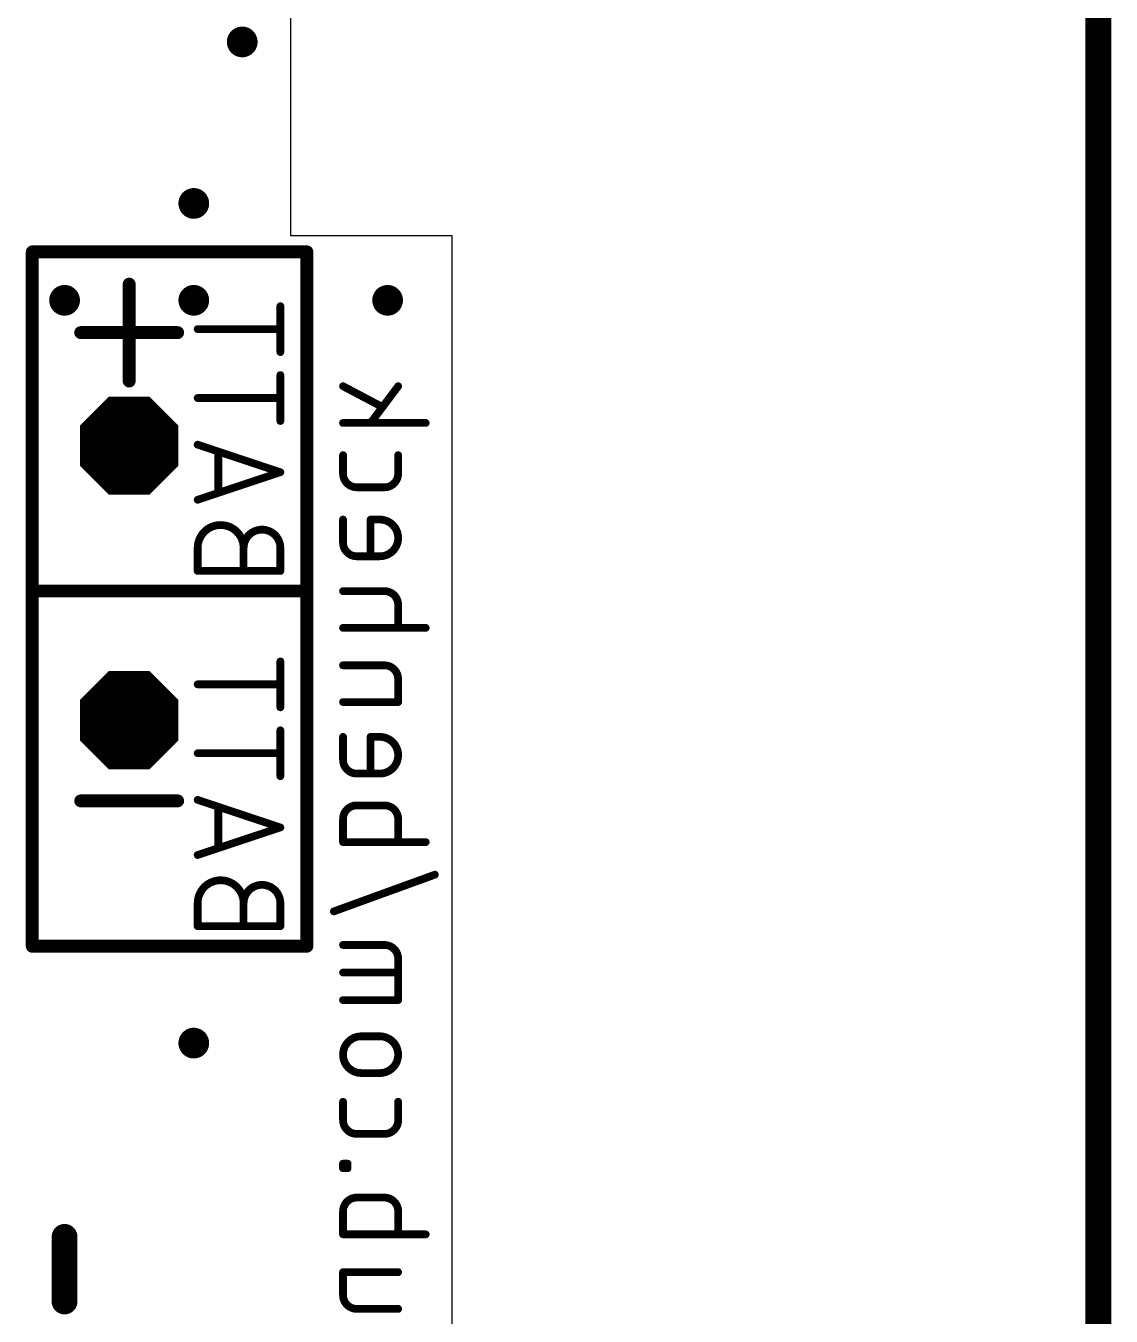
# Model space of a CAD drawing. Extents: x -1.81 to 1.71, y -2.71 to 1.61.
# Drawn here: x 0.87 to 1.71, y -0.886 to 0.113 of the extents above; entities that cross this region are included whole.
import ezdxf

# ---------------------------------------------------------------- set-up
doc = ezdxf.new("R2010")
doc.units = 0
for name, color, linetype in [('16', 175, 'CONTINUOUS'), ('17', 82, 'CONTINUOUS'), ('18', 82, 'CONTINUOUS'), ('20', 30, 'CONTINUOUS'), ('22', 253, 'CONTINUOUS')]:
    doc.layers.add(name, color=color, linetype=linetype)

# ---------------------------------------------------------------- blocks, each defined once
blk = doc.blocks.new('OCTAGONP')
at = {"const_width": 0.5}
blk.add_lwpolyline([(-0.25, -0.103553), (-0.25, 0.103553), (-0.103553, 0.25), (0.103553, 0.25), (0.25, 0.103553), (0.25, -0.103553), (0.103553, -0.25), (-0.103553, -0.25), (-0.25, -0.103553), (-0.25, 0.103553)], dxfattribs=at)
blk = doc.blocks.new('ROUNDV')
at = {"const_width": 0.5}
blk.add_lwpolyline([(0, -0.25, 1), (0, 0.25, 1), (0, -0.25)], format="xyb", dxfattribs=at)

msp = doc.modelspace()

# ---------------------------------------------------------------- linework, layer by layer
at = {"layer": '16', "const_width": 0.02}
msp.add_lwpolyline([(1.7, 1.4), (1.7, -2.5)], dxfattribs=at)
at = {"layer": '20'}
for p, q in [((1.075, -0.05), (1.075, 0.325)), ((1.2, -0.05), (1.075, -0.05)), ((1.2, -1.275), (1.2, -0.05))]:
    msp.add_line(p, q, dxfattribs=at)
at = {"layer": '22'}
for points, const_width in [([(1.0875, -0.0625), (0.875, -0.0625)], 0.01), ([(0.875, -0.0625), (0.875, -0.325)], 0.01), ([(1.0875, -0.325), (1.0875, -0.0625)], 0.01), ([(0.95, -0.0875), (0.95, -0.1625)], 0.01), ([(1.067, -0.140069), (1.067, -0.104513)], 0.006), ([(1.003, -0.122291), (1.067, -0.122291)], 0.006), ([(0.9875, -0.125), (0.9125, -0.125)], 0.01), ([(1.067, -0.193404), (1.067, -0.157848)], 0.006), ([(1.1155, -0.166488), (1.145722, -0.182488)], 0.006), ([(1.158167, -0.166488), (1.136833, -0.194933)], 0.006), ([(1.003, -0.175626), (1.067, -0.175626)], 0.006), ([(1.1155, -0.194933), (1.1795, -0.194933)], 0.006), ([(1.067, -0.233064), (1.003, -0.211731)], 0.006), ([(1.019, -0.217064), (1.019, -0.249064)], 0.006), ([(1.1155, -0.219871), (1.1155, -0.234094)], 0.006), ([(1.158167, -0.234094), (1.158167, -0.219871)], 0.006), ([(1.003, -0.254397), (1.067, -0.233064)], 0.006), ([(1.126167, -0.24476), (1.1475, -0.24476)], 0.006), ([(1.1155, -0.26972), (1.1155, -0.287498)], 0.006), ([(1.143944, -0.26972), (1.136833, -0.26972)], 0.006), ([(1.136833, -0.26972), (1.136833, -0.298164)], 0.006), ([(1.003, -0.291722), (1.003, -0.3095)], 0.006), ([(1.038555, -0.3095), (1.038555, -0.291722)], 0.006), ([(1.067, -0.3095), (1.067, -0.291722)], 0.006), ([(1.126167, -0.298164), (1.143944, -0.298164)], 0.006), ([(1.003, -0.3095), (1.067, -0.3095)], 0.006), ([(0.875, -0.325), (1.0875, -0.325)], 0.01), ([(0.875, -0.325), (0.875, -0.6)], 0.01), ([(1.0875, -0.6), (1.0875, -0.325)], 0.01), ([(1.1475, -0.325106), (1.1155, -0.325106)], 0.006), ([(1.158167, -0.35355), (1.158167, -0.335773)], 0.006), ([(1.1155, -0.35355), (1.1795, -0.35355)], 0.006), ([(1.067, -0.415069), (1.067, -0.379513)], 0.006), ([(1.1475, -0.382544), (1.1155, -0.382544)], 0.006), ([(1.003, -0.397291), (1.067, -0.397291)], 0.006), ([(1.158167, -0.410988), (1.158167, -0.39321)], 0.006), ([(1.1155, -0.410988), (1.158167, -0.410988)], 0.006), ([(1.067, -0.468404), (1.067, -0.432848)], 0.006), ([(1.1155, -0.43793), (1.1155, -0.455708)], 0.006), ([(1.143944, -0.43793), (1.136833, -0.43793)], 0.006), ([(1.136833, -0.43793), (1.136833, -0.466374)], 0.006), ([(1.003, -0.450626), (1.067, -0.450626)], 0.006), ([(1.126167, -0.466374), (1.143944, -0.466374)], 0.006), ([(0.9875, -0.4875), (0.9125, -0.4875)], 0.01), ([(1.067, -0.508064), (1.003, -0.486731)], 0.006), ([(1.019, -0.492064), (1.019, -0.524064)], 0.006), ([(1.126167, -0.490976), (1.1475, -0.490976)], 0.006), ([(1.1155, -0.519421), (1.1155, -0.501643)], 0.006), ([(1.158167, -0.501643), (1.158167, -0.519421)], 0.006), ([(1.003, -0.529397), (1.067, -0.508064)], 0.006), ([(1.1795, -0.519421), (1.1155, -0.519421)], 0.006), ([(1.108389, -0.573044), (1.186611, -0.544599)], 0.006), ([(1.003, -0.566722), (1.003, -0.5845)], 0.006), ([(1.038555, -0.5845), (1.038555, -0.566722)], 0.006), ([(1.067, -0.5845), (1.067, -0.566722)], 0.006), ([(1.003, -0.5845), (1.067, -0.5845)], 0.006), ([(0.875, -0.6), (1.0875, -0.6)], 0.01), ([(1.1475, -0.599029), (1.1155, -0.599029)], 0.006), ([(1.158167, -0.641695), (1.158167, -0.609695)], 0.006), ([(1.1155, -0.620362), (1.158167, -0.620362)], 0.006), ([(1.1155, -0.641695), (1.158167, -0.641695)], 0.006), ([(1.143944, -0.669731), (1.129722, -0.669731)], 0.006), ([(1.129722, -0.698176), (1.143944, -0.698176)], 0.006), ([(1.1155, -0.720399), (1.1155, -0.734621)], 0.006), ([(1.158167, -0.734621), (1.158167, -0.720399)], 0.006), ([(1.126167, -0.745287), (1.1475, -0.745287)], 0.006), ([(1.119055, -0.768332), (1.1155, -0.768332)], 0.006), ([(1.1155, -0.768332), (1.1155, -0.771888)], 0.006), ([(1.1155, -0.771888), (1.119055, -0.771888)], 0.006), ([(1.119055, -0.771888), (1.119055, -0.768332)], 0.006), ([(1.126167, -0.794575), (1.1475, -0.794575)], 0.006), ([(1.1155, -0.823019), (1.1155, -0.805241)], 0.006), ([(1.158167, -0.805241), (1.158167, -0.823019)], 0.006), ([(0.9, -0.875), (0.9, -0.825)], 0.02), ([(1.1795, -0.823019), (1.1155, -0.823019)], 0.006), ([(1.1155, -0.870078), (1.1155, -0.852301)], 0.006), ([(1.1155, -0.852301), (1.158167, -0.852301)], 0.006), ([(1.158167, -0.880745), (1.126167, -0.880745)], 0.006)]:
    msp.add_lwpolyline(points, dxfattribs=dict(at, const_width=const_width))
for points, const_width in [([(0.875, -0.06, 1), (0.875, -0.065)], 0.005), ([(0.8775, -0.0625, 1), (0.8725, -0.0625)], 0.005), ([(1.09, -0.0625, 1), (1.085, -0.0625)], 0.005), ([(1.0875, -0.065, 1), (1.0875, -0.06)], 0.005), ([(0.9525, -0.0875, 1), (0.9475, -0.0875)], 0.005), ([(1.0685, -0.104513, 1), (1.0655, -0.104513)], 0.003), ([(1.003, -0.120791, 1), (1.003, -0.123791)], 0.003), ([(1.067, -0.123791, 1), (1.067, -0.120791)], 0.003), ([(0.9125, -0.1225, 1), (0.9125, -0.1275)], 0.005), ([(0.9875, -0.1275, 1), (0.9875, -0.1225)], 0.005), ([(1.0655, -0.140069, 1), (1.0685, -0.140069)], 0.003), ([(1.0685, -0.157848, 1), (1.0655, -0.157848)], 0.003), ([(0.9475, -0.1625, 1), (0.9525, -0.1625)], 0.005), ([(1.116202, -0.165163, 1), (1.114798, -0.167814)], 0.003), ([(1.159367, -0.167388, 1), (1.156967, -0.165588)], 0.003), ([(1.003, -0.174126, 1), (1.003, -0.177126)], 0.003), ([(1.067, -0.177126, 1), (1.067, -0.174126)], 0.003), ([(1.14502, -0.183814, 1), (1.146424, -0.181163)], 0.003), ([(1.0655, -0.193404, 1), (1.0685, -0.193404)], 0.003), ([(1.1155, -0.193433, 1), (1.1155, -0.196433)], 0.003), ([(1.135633, -0.194033, 1), (1.138033, -0.195833)], 0.003), ([(1.1795, -0.196433, 1), (1.1795, -0.193433)], 0.003), ([(1.003474, -0.210308, 1), (1.002526, -0.213154)], 0.003), ([(1.0205, -0.217064, 1), (1.0175, -0.217064)], 0.003), ([(1.117, -0.219871, 1), (1.114, -0.219871)], 0.003), ([(1.159667, -0.219871, 1), (1.156667, -0.219871)], 0.003), ([(1.067474, -0.234487, 1), (1.066526, -0.231641)], 0.003), ([(1.066526, -0.234487, 1), (1.067474, -0.231641)], 0.003), ([(1.1155, -0.234094, 0.414214), (1.126167, -0.24476)], 0.006), ([(1.117, -0.234094, 1), (1.114, -0.234094)], 0.003), ([(1.114, -0.234094, 1), (1.117, -0.234094)], 0.003), ([(1.1475, -0.24476, 0.414214), (1.158167, -0.234094)], 0.006), ([(1.159667, -0.234094, 1), (1.156667, -0.234094)], 0.003), ([(1.156667, -0.234094, 1), (1.159667, -0.234094)], 0.003), ([(1.0175, -0.249064, 1), (1.0205, -0.249064)], 0.003), ([(1.126167, -0.24326, 1), (1.126167, -0.24626)], 0.003), ([(1.126167, -0.24626, 1), (1.126167, -0.24326)], 0.003), ([(1.1475, -0.24326, 1), (1.1475, -0.24626)], 0.003), ([(1.1475, -0.24626, 1), (1.1475, -0.24326)], 0.003), ([(1.002526, -0.252974, 1), (1.003474, -0.25582)], 0.003), ([(1.117, -0.26972, 1), (1.114, -0.26972)], 0.003), ([(1.136833, -0.26822, 1), (1.136833, -0.27122)], 0.003), ([(1.138333, -0.26972, 1), (1.135333, -0.26972)], 0.003), ([(1.143944, -0.298164, 1), (1.143944, -0.26972)], 0.006), ([(1.143944, -0.26822, 1), (1.143944, -0.27122)], 0.003), ([(1.143944, -0.27122, 1), (1.143944, -0.26822)], 0.003), ([(1.038555, -0.291722, 1), (1.003, -0.291722)], 0.006), ([(1.067, -0.291722, 1), (1.038555, -0.291722)], 0.006), ([(1.0045, -0.291722, 1), (1.0015, -0.291722)], 0.003), ([(1.040055, -0.291722, 1), (1.037055, -0.291722)], 0.003), ([(1.0685, -0.291722, 1), (1.0655, -0.291722)], 0.003), ([(1.1155, -0.287498, 0.414214), (1.126167, -0.298164)], 0.006), ([(1.117, -0.287498, 1), (1.114, -0.287498)], 0.003), ([(1.114, -0.287498, 1), (1.117, -0.287498)], 0.003), ([(1.0015, -0.291722, 1), (1.0045, -0.291722)], 0.003), ([(1.037055, -0.291722, 1), (1.040055, -0.291722)], 0.003), ([(1.037055, -0.291722, 1), (1.040055, -0.291722)], 0.003), ([(1.0655, -0.291722, 1), (1.0685, -0.291722)], 0.003), ([(1.126167, -0.296664, 1), (1.126167, -0.299664)], 0.003), ([(1.126167, -0.299664, 1), (1.126167, -0.296664)], 0.003), ([(1.135333, -0.298164, 1), (1.138333, -0.298164)], 0.003), ([(1.143944, -0.296664, 1), (1.143944, -0.299664)], 0.003), ([(1.143944, -0.299664, 1), (1.143944, -0.296664)], 0.003), ([(1.003, -0.308, 1), (1.003, -0.311)], 0.003), ([(1.0015, -0.3095, 1), (1.0045, -0.3095)], 0.003), ([(1.037055, -0.3095, 1), (1.040055, -0.3095)], 0.003), ([(1.0655, -0.3095, 1), (1.0685, -0.3095)], 0.003), ([(1.067, -0.311, 1), (1.067, -0.308)], 0.003), ([(0.875, -0.3225, 1), (0.875, -0.3275)], 0.005), ([(0.8775, -0.325, 1), (0.8725, -0.325)], 0.005), ([(0.8725, -0.325, 1), (0.8775, -0.325)], 0.005), ([(1.09, -0.325, 1), (1.085, -0.325)], 0.005), ([(1.085, -0.325, 1), (1.09, -0.325)], 0.005), ([(1.0875, -0.3275, 1), (1.0875, -0.3225)], 0.005), ([(1.1155, -0.323606, 1), (1.1155, -0.326606)], 0.003), ([(1.158167, -0.335773, 0.414207), (1.1475, -0.325106)], 0.006), ([(1.1475, -0.323606, 1), (1.1475, -0.326606)], 0.003), ([(1.1475, -0.326606, 1), (1.1475, -0.323606)], 0.003), ([(1.159667, -0.335773, 1), (1.156667, -0.335773)], 0.003), ([(1.156667, -0.335773, 1), (1.159667, -0.335773)], 0.003), ([(1.1155, -0.35205, 1), (1.1155, -0.35505)], 0.003), ([(1.156667, -0.35355, 1), (1.159667, -0.35355)], 0.003), ([(1.1795, -0.35505, 1), (1.1795, -0.35205)], 0.003), ([(1.0685, -0.379513, 1), (1.0655, -0.379513)], 0.003), ([(1.1155, -0.381044, 1), (1.1155, -0.384044)], 0.003), ([(1.158167, -0.39321, 0.414207), (1.1475, -0.382543)], 0.006), ([(1.1475, -0.381043, 1), (1.1475, -0.384043)], 0.003), ([(1.1475, -0.384044, 1), (1.1475, -0.381044)], 0.003), ([(1.003, -0.395791, 1), (1.003, -0.398791)], 0.003), ([(1.067, -0.398791, 1), (1.067, -0.395791)], 0.003), ([(1.159667, -0.39321, 1), (1.156667, -0.39321)], 0.003), ([(1.156667, -0.39321, 1), (1.159667, -0.39321)], 0.003), ([(1.1155, -0.409488, 1), (1.1155, -0.412488)], 0.003), ([(1.156667, -0.410988, 1), (1.159667, -0.410988)], 0.003), ([(1.158167, -0.412488, 1), (1.158167, -0.409488)], 0.003), ([(1.0655, -0.415069, 1), (1.0685, -0.415069)], 0.003), ([(1.0685, -0.432848, 1), (1.0655, -0.432848)], 0.003), ([(1.117, -0.43793, 1), (1.114, -0.43793)], 0.003), ([(1.136833, -0.43643, 1), (1.136833, -0.43943)], 0.003), ([(1.138333, -0.43793, 1), (1.135333, -0.43793)], 0.003), ([(1.143944, -0.466374, 1), (1.143944, -0.43793)], 0.006), ([(1.143944, -0.43643, 1), (1.143944, -0.43943)], 0.003), ([(1.143944, -0.43943, 1), (1.143944, -0.43643)], 0.003), ([(1.003, -0.449126, 1), (1.003, -0.452126)], 0.003), ([(1.067, -0.452126, 1), (1.067, -0.449126)], 0.003), ([(1.1155, -0.455708, 0.414214), (1.126167, -0.466374)], 0.006), ([(1.117, -0.455708, 1), (1.114, -0.455708)], 0.003), ([(1.114, -0.455708, 1), (1.117, -0.455708)], 0.003), ([(1.0655, -0.468404, 1), (1.0685, -0.468404)], 0.003), ([(1.126167, -0.464874, 1), (1.126167, -0.467874)], 0.003), ([(1.126167, -0.467874, 1), (1.126167, -0.464874)], 0.003), ([(1.135333, -0.466374, 1), (1.138333, -0.466374)], 0.003), ([(1.143944, -0.464874, 1), (1.143944, -0.467874)], 0.003), ([(1.143944, -0.467874, 1), (1.143944, -0.464874)], 0.003), ([(0.9125, -0.485, 1), (0.9125, -0.49)], 0.005), ([(0.9875, -0.49, 1), (0.9875, -0.485)], 0.005), ([(1.003474, -0.485308, 1), (1.002526, -0.488154)], 0.003), ([(1.0205, -0.492064, 1), (1.0175, -0.492064)], 0.003), ([(1.126167, -0.490976, 0.414207), (1.1155, -0.501643)], 0.006), ([(1.126167, -0.489476, 1), (1.126167, -0.492476)], 0.003), ([(1.126167, -0.492476, 1), (1.126167, -0.489476)], 0.003), ([(1.158167, -0.501643, 0.414217), (1.1475, -0.490976)], 0.006), ([(1.1475, -0.489476, 1), (1.1475, -0.492476)], 0.003), ([(1.1475, -0.492476, 1), (1.1475, -0.489476)], 0.003), ([(1.117, -0.501643, 1), (1.114, -0.501643)], 0.003), ([(1.159667, -0.501643, 1), (1.156667, -0.501643)], 0.003), ([(1.067474, -0.509487, 1), (1.066526, -0.506641)], 0.003), ([(1.066526, -0.509487, 1), (1.067474, -0.506641)], 0.003), ([(1.114, -0.501643, 1), (1.117, -0.501643)], 0.003), ([(1.156667, -0.501643, 1), (1.159667, -0.501643)], 0.003), ([(1.1155, -0.517921, 1), (1.1155, -0.520921)], 0.003), ([(1.114, -0.519421, 1), (1.117, -0.519421)], 0.003), ([(1.156667, -0.519421, 1), (1.159667, -0.519421)], 0.003), ([(1.1795, -0.520921, 1), (1.1795, -0.517921)], 0.003), ([(1.002526, -0.527974, 1), (1.003474, -0.53082)], 0.003), ([(1.0175, -0.524064, 1), (1.0205, -0.524064)], 0.003), ([(1.038555, -0.566722, 1), (1.003, -0.566722)], 0.006), ([(1.187124, -0.546009, 1), (1.186098, -0.54319)], 0.003), ([(1.067, -0.566722, 1), (1.038555, -0.566722)], 0.006), ([(1.0045, -0.566722, 1), (1.0015, -0.566722)], 0.003), ([(1.0015, -0.566722, 1), (1.0045, -0.566722)], 0.003), ([(1.040055, -0.566722, 1), (1.037055, -0.566722)], 0.003), ([(1.037055, -0.566722, 1), (1.040055, -0.566722)], 0.003), ([(1.037055, -0.566722, 1), (1.040055, -0.566722)], 0.003), ([(1.0685, -0.566722, 1), (1.0655, -0.566722)], 0.003), ([(1.0655, -0.566722, 1), (1.0685, -0.566722)], 0.003), ([(1.107876, -0.571634, 1), (1.108902, -0.574453)], 0.003), ([(1.003, -0.583, 1), (1.003, -0.586)], 0.003), ([(1.0015, -0.5845, 1), (1.0045, -0.5845)], 0.003), ([(1.037055, -0.5845, 1), (1.040055, -0.5845)], 0.003), ([(1.0655, -0.5845, 1), (1.0685, -0.5845)], 0.003), ([(1.067, -0.586, 1), (1.067, -0.583)], 0.003), ([(0.875, -0.5975, 1), (0.875, -0.6025)], 0.005), ([(0.8725, -0.6, 1), (0.8775, -0.6)], 0.005), ([(1.085, -0.6, 1), (1.09, -0.6)], 0.005), ([(1.0875, -0.6025, 1), (1.0875, -0.5975)], 0.005), ([(1.1155, -0.597529, 1), (1.1155, -0.600529)], 0.003), ([(1.158167, -0.609695, 0.414214), (1.1475, -0.599029)], 0.006), ([(1.1475, -0.597529, 1), (1.1475, -0.600529)], 0.003), ([(1.1475, -0.600529, 1), (1.1475, -0.597529)], 0.003), ([(1.159667, -0.609695, 1), (1.156667, -0.609695)], 0.003), ([(1.156667, -0.609695, 1), (1.159667, -0.609695)], 0.003), ([(1.1155, -0.618862, 1), (1.1155, -0.621862)], 0.003), ([(1.158167, -0.621862, 1), (1.158167, -0.618862)], 0.003), ([(1.1155, -0.640195, 1), (1.1155, -0.643195)], 0.003), ([(1.158167, -0.643195, 1), (1.158167, -0.640195)], 0.003), ([(1.156667, -0.641695, 1), (1.159667, -0.641695)], 0.003), ([(1.129722, -0.669731, 1), (1.129722, -0.698176)], 0.006), ([(1.129722, -0.668231, 1), (1.129722, -0.671231)], 0.003), ([(1.129722, -0.671231, 1), (1.129722, -0.668231)], 0.003), ([(1.143944, -0.698176, 1), (1.143944, -0.669731)], 0.006), ([(1.143944, -0.668231, 1), (1.143944, -0.671231)], 0.003), ([(1.143944, -0.671231, 1), (1.143944, -0.668231)], 0.003), ([(1.129722, -0.696676, 1), (1.129722, -0.699676)], 0.003), ([(1.129722, -0.699676, 1), (1.129722, -0.696676)], 0.003), ([(1.143944, -0.696676, 1), (1.143944, -0.699676)], 0.003), ([(1.143944, -0.699676, 1), (1.143944, -0.696676)], 0.003), ([(1.117, -0.720399, 1), (1.114, -0.720399)], 0.003), ([(1.159667, -0.720399, 1), (1.156667, -0.720399)], 0.003), ([(1.1155, -0.734621, 0.414214), (1.126167, -0.745287)], 0.006), ([(1.117, -0.734621, 1), (1.114, -0.734621)], 0.003), ([(1.114, -0.734621, 1), (1.117, -0.734621)], 0.003), ([(1.1475, -0.745287, 0.414214), (1.158167, -0.734621)], 0.006), ([(1.159667, -0.734621, 1), (1.156667, -0.734621)], 0.003), ([(1.156667, -0.734621, 1), (1.159667, -0.734621)], 0.003), ([(1.126167, -0.743787, 1), (1.126167, -0.746787)], 0.003), ([(1.126167, -0.746787, 1), (1.126167, -0.743787)], 0.003), ([(1.1475, -0.743787, 1), (1.1475, -0.746787)], 0.003), ([(1.1475, -0.746787, 1), (1.1475, -0.743787)], 0.003), ([(1.1155, -0.766832, 1), (1.1155, -0.769832)], 0.003), ([(1.117, -0.768332, 1), (1.114, -0.768332)], 0.003), ([(1.1155, -0.770388, 1), (1.1155, -0.773388)], 0.003), ([(1.120555, -0.768332, 1), (1.117555, -0.768332)], 0.003), ([(1.119055, -0.769832, 1), (1.119055, -0.766832)], 0.003), ([(1.119055, -0.773388, 1), (1.119055, -0.770388)], 0.003), ([(1.114, -0.771888, 1), (1.117, -0.771888)], 0.003), ([(1.117555, -0.771888, 1), (1.120555, -0.771888)], 0.003), ([(1.126167, -0.794575, 0.414207), (1.1155, -0.805241)], 0.006), ([(1.126167, -0.793075, 1), (1.126167, -0.796075)], 0.003), ([(1.126167, -0.796075, 1), (1.126167, -0.793075)], 0.003), ([(1.158167, -0.805241, 0.414217), (1.1475, -0.794575)], 0.006), ([(1.1475, -0.793075, 1), (1.1475, -0.796075)], 0.003), ([(1.1475, -0.796075, 1), (1.1475, -0.793075)], 0.003), ([(1.117, -0.805241, 1), (1.114, -0.805241)], 0.003), ([(1.114, -0.805241, 1), (1.117, -0.805241)], 0.003), ([(1.159667, -0.805241, 1), (1.156667, -0.805241)], 0.003), ([(1.156667, -0.805241, 1), (1.159667, -0.805241)], 0.003), ([(0.905, -0.825, 1), (0.895, -0.825)], 0.01), ([(1.1155, -0.821519, 1), (1.1155, -0.824519)], 0.003), ([(1.114, -0.823019, 1), (1.117, -0.823019)], 0.003), ([(1.156667, -0.823019, 1), (1.159667, -0.823019)], 0.003), ([(1.1795, -0.824519, 1), (1.1795, -0.821519)], 0.003), ([(1.117, -0.852301, 1), (1.114, -0.852301)], 0.003), ([(1.1155, -0.850801, 1), (1.1155, -0.853801)], 0.003), ([(1.158167, -0.853801, 1), (1.158167, -0.850801)], 0.003), ([(1.1155, -0.870078, 0.414214), (1.126167, -0.880745)], 0.006), ([(1.117, -0.870078, 1), (1.114, -0.870078)], 0.003), ([(1.114, -0.870078, 1), (1.117, -0.870078)], 0.003), ([(0.895, -0.875, 1), (0.905, -0.875)], 0.01), ([(1.126167, -0.879245, 1), (1.126167, -0.882245)], 0.003), ([(1.126167, -0.882245, 1), (1.126167, -0.879245)], 0.003), ([(1.158167, -0.882245, 1), (1.158167, -0.879245)], 0.003)]:
    msp.add_lwpolyline(points, format="xyb", dxfattribs=dict(at, const_width=const_width))

# ---------------------------------------------------------------- block references
at = {"layer": '17', "xscale": 0.076, "yscale": 0.076, "rotation": 180}
msp.add_blockref('OCTAGONP', (0.95, -0.2125), dxfattribs=at)
at = {"layer": '17', "xscale": 0.076, "yscale": 0.076}
msp.add_blockref('OCTAGONP', (0.95, -0.425), dxfattribs=at)
at = {"layer": '18', "xscale": 0.02378, "yscale": 0.02378}
for p in [(1.0375, 0.1), (1, -0.025), (0.9, -0.1), (1, -0.1), (1.15, -0.1), (1, -0.675)]:
    msp.add_blockref('ROUNDV', p, dxfattribs=at)

doc.saveas('drawing.dxf')
